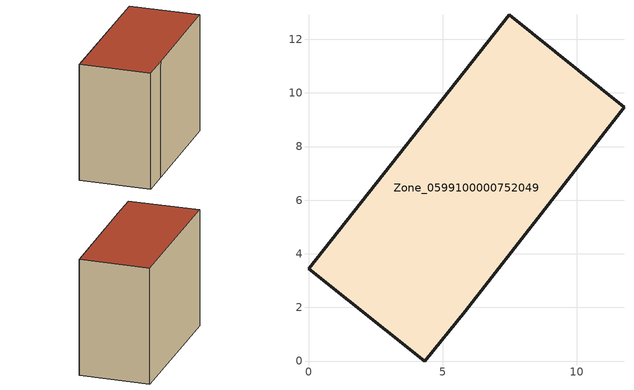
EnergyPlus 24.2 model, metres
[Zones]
Zone_0599100000752049
 floor ground (C_G): 4.34,0 0,3.45 7.49,12.91 11.77,9.47 5.84,1.86 z0.47
 wall outside (C_F): 0,3.45 4.34,0 5.84,1.86 11.77,9.47 7.49,12.91 0,3.45 z0.47:9.71
 roof outside (C_R): 5.84,1.86 11.77,9.47 7.49,12.91 0,3.45 4.34,0 z9.71
[BUILDING]
Pand.0599100000752049: North Axis=0; Terrain=City; Loads Convergence Tolerance Value=0.04; Temperature Convergence Tolerance Value=0.4; Solar Distribution=FullExterior; Maximum Number of Warmup Days=25; Minimum Number of Warmup Days=1
[Site:Location]
Rotterdam.The.Hague.AP_ZH_NLD Design_Conditions: Latitude=51.96; Longitude=4.45; Time Zone=1; Elevation=-4.5
[SITE:GROUNDTEMPERATURE:BUILDINGSURFACE]
18, 18, 18, 18, 18, 18, 18, 18, 18, 18, 18, 18
[MATERIAL] Thermal Absorptance=0.9; Solar Absorptance=0.7; Visible Absorptance=0.7
Name | Roughness | Thickness | Conductivity | Density | Specific Heat
G.TI.2006-2014 | MediumSmooth | 0.15 | 0.06 | 540 | 1210
F.TI.2006-2014 | Rough | 0.3 | 0.12 | 1920 | 840
R.TI.2006-2014 | MediumRough | 0.2 | 0.08 | 1500 | 1000
[CONSTRUCTION]
C_G: G.TI.2006-2014
C_F: F.TI.2006-2014
C_R: R.TI.2006-2014
[ZONE]
Zone_0599100000752049: Type=1; Multiplier=1; Ceiling Height=Autocalculate; Volume=Autocalculate; Floor Area=autocalculate; Part of Total Floor Area=Yes
[ZONEINFILTRATION:DESIGNFLOWRATE]
Infil_Zone_0599100000752049: Zone or ZoneList or Space or SpaceList=Zone_0599100000752049; Schedule=AlwaysOn; Design Flow Rate Calculation Method=Flow/Area; Flow Rate per Floor Area=0.0015; Constant Term Coefficient=1; Temperature Term Coefficient=0; Velocity Term Coefficient=0; Velocity Squared Term Coefficient=0
[HVACTEMPLATE:ZONE:IDEALLOADSAIRSYSTEM]
Zone_0599100000752049: Maximum Heating Supply Air Temperature=50; Minimum Cooling Supply Air Temperature=13; Maximum Heating Supply Air Humidity Ratio=0.0156; Minimum Cooling Supply Air Humidity Ratio=0.0077; Heating Limit=NoLimit; Cooling Limit=NoLimit; Dehumidification Control Type=ConstantSensibleHeatRatio; Cooling Sensible Heat Ratio=0.7; Dehumidification Setpoint=60; Humidification Control Type=None; Humidification Setpoint=30; Outdoor Air Method=None; Outdoor Air Flow Rate per Person=0.00944; Outdoor Air Flow Rate per Zone Floor Area=0; Outdoor Air Flow Rate per Zone=0; Demand Controlled Ventilation Type=None; Outdoor Air Economizer Type=NoEconomizer; Heat Recovery Type=None; Sensible Heat Recovery Effectiveness=0.7; Latent Heat Recovery Effectiveness=0.65
[ZONECONTROL:THERMOSTAT]
ThermostatControl_Zone_0599100000752049: Zone or ZoneList=Zone_0599100000752049; Control Type Schedule=DualSetpointControlType; Control 1=Thermostat_Zone_0599100000752049; Temperature Difference Between Cutout And Setpoint=0
[THERMOSTATSETPOINT:DUALSETPOINT]
Thermostat_Zone_0599100000752049: Heating Setpoint Temperature Schedule=HeatingSetpoint_Zone_0599100000752049; Cooling Setpoint Temperature Schedule=CoolingSetpoint_Zone_0599100000752049
[SCHEDULE:COMPACT]
HeatingSetpoint_Zone_0599100000752049: Through: 12/31, For: AllDays, Until: 24:00, 21
CoolingSetpoint_Zone_0599100000752049: Through: 12/31, For: AllDays, Until: 24:00, 24
DualSetpointControlType: Through: 12/31, For: AllDays, Until: 24:00, 4
AlwaysOn: Through: 12/31, For: AllDays, Until: 24:00, 1
